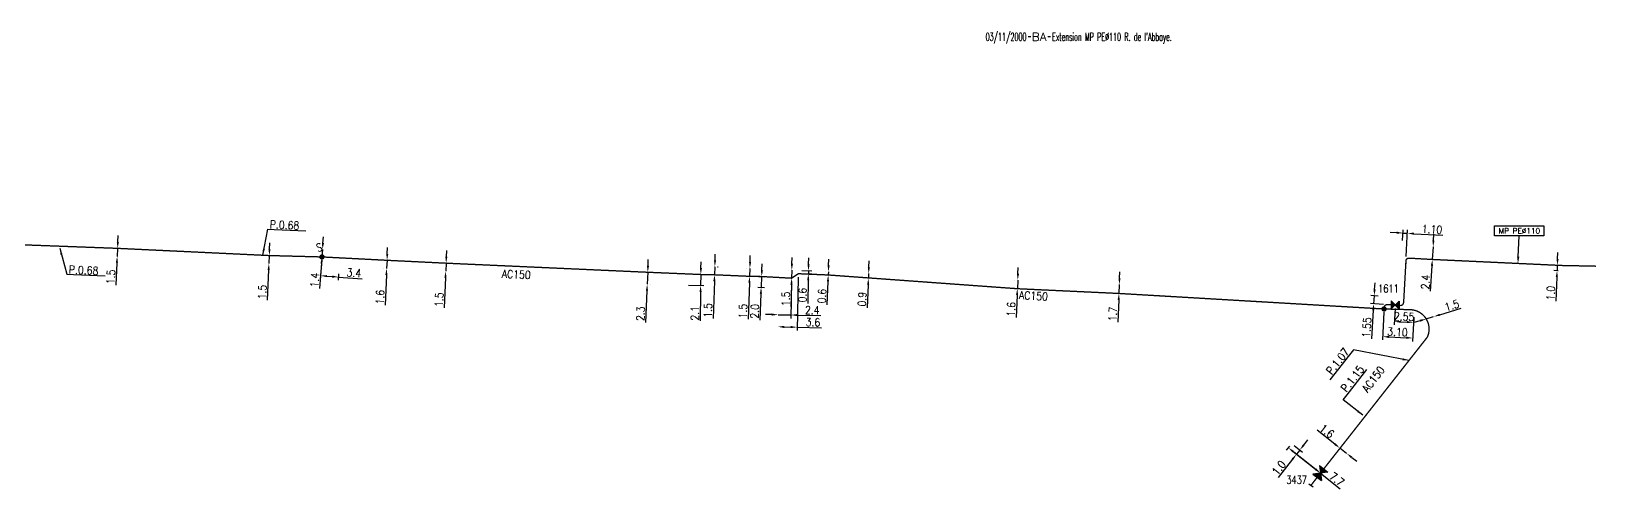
# Model space of a CAD drawing. Header units: millimetres. Extents: x 108000 to 109000, y 147000 to 148000.
# Drawn here: x 108706.8 to 109000.1, y 147309.3 to 147395 of the extents above; entities that cross this region are included whole.
import ezdxf
from ezdxf.enums import TextEntityAlignment as Align

# ---------------------------------------------------------------- set-up
doc = ezdxf.new("R2010")
doc.units = ezdxf.units.MM
doc.header["$PDMODE"] = 34
doc.layers.get('0').update_dxf_attribs({"linetype": 'CONTINUOUS'})
doc.layers.get('Defpoints').update_dxf_attribs({"linetype": 'CONTINUOUS'})
for name, color, linetype in [('G_120', 4, 'CONTINUOUS'), ('G_300', 7, 'CONTINUOUS'), ('G_330', 7, 'CONTINUOUS'), ('G_340', 7, 'CONTINUOUS')]:
    doc.layers.add(name, color=color, linetype=linetype)
doc.styles.add('G_ROMANS', font='ROMANS.SHX', dxfattribs={"width": 0.75})
doc.styles.get("Standard").update_dxf_attribs({"font": 'romans.shx', "width": 0.85})
doc.linetypes.add('G_TYPB_AP', pattern='A,5,-0.3,["o",Standard,S=1.5,R=0,X=0,Y=-0.5],-1.65', length=6.95)
doc.linetypes.add('G_TYPB_PE', pattern='A,5,-0.3,["o",Standard,S=1.5,R=0,X=0,Y=-0.5],-1.65', length=6.95)
doc.dimstyles.get("Standard").update_dxf_attribs({"dimtxt": 1.5, "dimasz": 1.2, "dimexe": 0.625, "dimexo": 0.625, "dimgap": 0.25, "dimtad": 1, "dimdec": 1, "dimzin": 0, "dimdsep": 46, "dimtxsty": 'Standard', "dimcen": -0.5, "dimadec": 0, "dimazin": 0, "dimtfac": 1, "dimtdec": 1, "dimtmove": 0, "dimatfit": 3, "dimfxl": 0, "dimtolj": 1, "dimtzin": 0, "dimarcsym": 0})

# ---------------------------------------------------------------- blocks, each defined once
blk = doc.blocks.new('*D66')
at = {"layer": 'Defpoints', "color": 0, "linetype": 'Continuous', "transparency": 16777216}
for p in [(108958.33, 147343.94), (108959.78, 147345.36), (108960.8, 147343.77)]:
    blk.add_point(p, dxfattribs=at)
at = {"layer": 'G_120', "color": 0, "linetype": 'Continuous', "lineweight": -2, "transparency": 16777216}
for p, q in [((108959.16, 147345.4), (108957.81, 147345.49)), ((108958.43, 147345.45), (108958.33, 147343.94)), ((108958.51, 147346.65), (108958.59, 147347.85)), ((108960.18, 147343.82), (108957.71, 147343.98)), ((108958.26, 147342.74), (108957.9, 147337.35))]:
    blk.add_line(p, q, dxfattribs=at)
at = {"layer": 'G_120', "color": 0, "linetype": 'Continuous', "transparency": 16777216}
for points in [[(108958.31, 147346.66), (108958.71, 147346.64), (108958.43, 147345.45)], [(108958.06, 147342.75), (108958.46, 147342.73), (108958.33, 147343.94)]]:
    blk.add_solid(points, dxfattribs=at)
at = {"layer": 'G_120', "color": 0, "linetype": 'Continuous', "transparency": 16777216, "insert": (108957.04, 147339.51), "char_height": 1.5, "attachment_point": 5, "rotation": 86.2455}
blk.add_mtext('\\A1;1.55', dxfattribs=at)
blk = doc.blocks.new('*D67')
at = {"layer": 'Defpoints', "color": 0, "linetype": 'Continuous', "transparency": 16777216}
for p in [(108960.27, 147342.97), (108965.86, 147342.07), (108965.65, 147337.53)]:
    blk.add_point(p, dxfattribs=at)
at = {"layer": 'G_120', "color": 0, "linetype": 'Continuous', "lineweight": -2, "transparency": 16777216}
for p, q in [((108960.24, 147342.35), (108960, 147337.17)), ((108965.83, 147341.45), (108965.62, 147336.91)), ((108961.23, 147337.74), (108964.45, 147337.59))]:
    blk.add_line(p, q, dxfattribs=at)
at = {"layer": 'G_120', "color": 0, "linetype": 'Continuous', "transparency": 16777216}
for points in [[(108961.24, 147337.94), (108961.22, 147337.54), (108960.03, 147337.79)], [(108964.46, 147337.79), (108964.44, 147337.39), (108965.65, 147337.53)]]:
    blk.add_solid(points, dxfattribs=at)
at = {"layer": 'G_120', "color": 0, "linetype": 'Continuous', "transparency": 16777216, "insert": (108962.79, 147338.67), "char_height": 1.5, "attachment_point": 5, "rotation": 357.3538}
blk.add_mtext('\\A1;3.10', dxfattribs=at)
blk = doc.blocks.new('*D68')
at = {"layer": 'Defpoints', "color": 0, "linetype": 'Continuous', "transparency": 16777216}
for p in [(108962.36, 147343.71), (108965.79, 147340.47), (108965.86, 147342.07)]:
    blk.add_point(p, dxfattribs=at)
at = {"layer": 'G_120', "color": 0, "linetype": 'Continuous', "lineweight": -2, "transparency": 16777216}
for p, q in [((108962.33, 147343.08), (108962.2, 147340)), ((108963.42, 147340.57), (108964.59, 147340.52)), ((108965.84, 147341.45), (108965.77, 147339.84))]:
    blk.add_line(p, q, dxfattribs=at)
at = {"layer": 'G_120', "color": 0, "linetype": 'Continuous', "transparency": 16777216}
for points in [[(108963.43, 147340.77), (108963.41, 147340.37), (108962.22, 147340.62)], [(108964.6, 147340.72), (108964.59, 147340.32), (108965.79, 147340.47)]]:
    blk.add_solid(points, dxfattribs=at)
at = {"layer": 'G_120', "color": 0, "linetype": 'Continuous', "transparency": 16777216, "insert": (108964.05, 147341.54), "char_height": 1.5, "attachment_point": 5, "rotation": 357.5478}
blk.add_mtext('\\A1;2.55', dxfattribs=at)
blk = doc.blocks.new('*D69')
at = {"layer": 'Defpoints', "color": 0, "linetype": 'Continuous', "transparency": 16777216}
for p in [(108964.67, 147357.15), (108963.73, 147355.16), (108964.39, 147352.2)]:
    blk.add_point(p, dxfattribs=at)
at = {"layer": 'G_120', "color": 0, "linetype": 'Continuous', "lineweight": -2, "transparency": 16777216}
for p, q in [((108962.64, 147357.26), (108961.44, 147357.33)), ((108963.76, 147355.78), (108963.87, 147357.82)), ((108963.84, 147357.2), (108964.67, 147357.15)), ((108964.43, 147352.82), (108964.7, 147357.77)), ((108965.87, 147357.08), (108971.32, 147356.78))]:
    blk.add_line(p, q, dxfattribs=at)
at = {"layer": 'G_120', "color": 0, "linetype": 'Continuous', "transparency": 16777216}
for points in [[(108962.65, 147357.46), (108962.63, 147357.06), (108963.84, 147357.2)], [(108965.88, 147357.28), (108965.85, 147356.88), (108964.67, 147357.15)]]:
    blk.add_solid(points, dxfattribs=at)
at = {"layer": 'G_120', "color": 0, "linetype": 'Continuous', "transparency": 16777216, "insert": (108969.27, 147357.9), "char_height": 1.5, "attachment_point": 5, "rotation": 356.8427}
blk.add_mtext('\\A1;1.10', dxfattribs=at)
blk = doc.blocks.new('*D70')
at = {"layer": 'Defpoints', "color": 0, "linetype": 'Continuous', "transparency": 16777216}
for p in [(108992.7, 147350.15), (108993.54, 147350.12), (108993.58, 147351.12)]:
    blk.add_point(p, dxfattribs=at)
at = {"layer": 'G_120', "color": 0, "linetype": 'Continuous', "lineweight": -2, "transparency": 16777216}
for p, q in [((108992.8, 147352.35), (108992.85, 147353.55)), ((108992.91, 147350.14), (108992.08, 147350.18)), ((108992.95, 147351.14), (108992.12, 147351.18)), ((108992.65, 147348.95), (108992.45, 147344.41)), ((108992.74, 147351.15), (108992.7, 147350.15))]:
    blk.add_line(p, q, dxfattribs=at)
at = {"layer": 'G_120', "color": 0, "linetype": 'Continuous', "transparency": 16777216}
for points in [[(108992.6, 147352.36), (108993, 147352.34), (108992.74, 147351.15)], [(108992.45, 147348.96), (108992.85, 147348.94), (108992.7, 147350.15)]]:
    blk.add_solid(points, dxfattribs=at)
at = {"layer": 'G_120', "color": 0, "linetype": 'Continuous', "transparency": 16777216, "insert": (108991.52, 147345.95), "char_height": 1.5, "attachment_point": 5, "rotation": 87.5083}
blk.add_mtext('\\A1;1.0', dxfattribs=at)
blk = doc.blocks.new('*D71')
at = {"layer": 'Defpoints', "color": 0, "linetype": 'Continuous', "transparency": 16777216}
for p in [(108969.47, 147354.6), (108969.47, 147354.6), (108969.32, 147352.25)]:
    blk.add_point(p, dxfattribs=at)
at = {"layer": 'G_120', "color": 0, "linetype": 'Continuous', "lineweight": -2, "transparency": 16777216}
for p, q in [((108969.47, 147354.6), (108969.32, 147352.25)), ((108969.54, 147355.79), (108969.62, 147356.99)), ((108969.25, 147351.05), (108968.95, 147346.32))]:
    blk.add_line(p, q, dxfattribs=at)
at = {"layer": 'G_120', "color": 0, "linetype": 'Continuous', "transparency": 16777216}
for points in [[(108969.34, 147355.81), (108969.74, 147355.78), (108969.47, 147354.6)], [(108969.05, 147351.07), (108969.45, 147351.04), (108969.32, 147352.25)]]:
    blk.add_solid(points, dxfattribs=at)
at = {"layer": 'G_120', "color": 0, "linetype": 'Continuous', "transparency": 16777216, "insert": (108968.05, 147348), "char_height": 1.5, "attachment_point": 5, "rotation": 86.4344}
blk.add_mtext('\\A1;2.4', dxfattribs=at)
blk = doc.blocks.new('GIS_MODF')
at = {"color": 0, "linetype": 'Continuous', "flags": 128}
for points in [[(-2.18, -0.01), (-1.68, -0.01)], [(1.52, -0.01), (2.02, -0.01)]]:
    blk.add_lwpolyline(points, dxfattribs=at)
at = {"color": 0, "linetype": 'Continuous', "width": 0.5}
blk.add_attdef('DATE', text='', height=1.5, dxfattribs=at).set_placement((-2.5, -0.8), align=Align.RIGHT)
at = {"color": 0, "linetype": 'Continuous', "width": 1.771291}
blk.add_attdef('USER', text='', height=1.5, dxfattribs=at).set_placement((-1.51, -0.8), (1.28, -0.8), align=Align.FIT)
at = {"color": 0, "linetype": 'Continuous', "width": 0.5}
blk.add_attdef('DESC', (2.29, -0.8), '', height=1.5, dxfattribs=at)
blk = doc.blocks.new('G_300_11')
at = {"color": 0, "linetype": 'Continuous', "const_width": 0.497, "flags": 128}
blk.add_lwpolyline([(-0.25, 0, 1), (0.25, 0, 1)], format="xyb", close=True, dxfattribs=at)
at = {"color": 0, "linetype": 'Continuous', "style": 'G_ROMANS', "width": 0.75}
blk.add_text('S', height=1.5, dxfattribs=at).set_placement((0, 1.85), align=Align.MIDDLE)
at = {"color": 0, "linetype": 'Continuous', "width": 0.75, "flags": 3}
for tag, p in [('DEF_LEG', (0, -5)), ('DEF_COUP', (0, -7.5)), ('DEF_TYPE', (0, -10))]:
    blk.add_attdef(tag, text='', height=1.2, dxfattribs=at).set_placement(p, align=Align.MIDDLE)
blk = doc.blocks.new('*D218')
at = {"layer": 'Defpoints', "color": 0, "linetype": 'Continuous', "transparency": 16777216}
for p in [(108910.6, 147345.88), (108910.66, 147347.53), (108910.66, 147347.53)]:
    blk.add_point(p, dxfattribs=at)
at = {"layer": 'G_120', "color": 0, "linetype": 'Continuous', "lineweight": -2, "transparency": 16777216}
for p, q in [((108910.71, 147348.73), (108910.76, 147349.93)), ((108910.66, 147347.53), (108910.6, 147345.88)), ((108910.55, 147344.68), (108910.38, 147340.5))]:
    blk.add_line(p, q, dxfattribs=at)
at = {"layer": 'G_120', "color": 0, "linetype": 'Continuous', "transparency": 16777216}
for points in [[(108910.51, 147348.74), (108910.91, 147348.72), (108910.66, 147347.53)], [(108910.35, 147344.69), (108910.75, 147344.67), (108910.6, 147345.88)]]:
    blk.add_solid(points, dxfattribs=at)
at = {"layer": 'G_120', "color": 0, "linetype": 'Continuous', "transparency": 16777216, "insert": (108909.44, 147342.03), "char_height": 1.5, "attachment_point": 5, "rotation": 87.6789}
blk.add_mtext('\\A1;1.7', dxfattribs=at)
blk = doc.blocks.new('*D219')
at = {"layer": 'Defpoints', "color": 0, "linetype": 'Continuous', "transparency": 16777216}
for p in [(108968.17, 147341.12), (108969.56, 147341.54), (108969.56, 147341.54)]:
    blk.add_point(p, dxfattribs=at)
at = {"layer": 'G_120', "color": 0, "linetype": 'Continuous', "lineweight": -2, "transparency": 16777216}
for p, q in [((108970.71, 147341.89), (108974.71, 147343.11)), ((108967.03, 147340.77), (108965.88, 147340.41)), ((108968.17, 147341.12), (108969.56, 147341.54))]:
    blk.add_line(p, q, dxfattribs=at)
at = {"layer": 'G_120', "color": 0, "linetype": 'Continuous', "transparency": 16777216}
for points in [[(108966.97, 147340.96), (108967.08, 147340.57), (108968.17, 147341.12)], [(108970.65, 147342.08), (108970.77, 147341.7), (108969.56, 147341.54)]]:
    blk.add_solid(points, dxfattribs=at)
at = {"layer": 'G_120', "color": 0, "linetype": 'Continuous', "transparency": 16777216, "insert": (108972.99, 147343.63), "char_height": 1.5, "attachment_point": 5, "rotation": 16.9792}
blk.add_mtext('\\A1;1.5', dxfattribs=at)
blk = doc.blocks.new('*D220')
at = {"layer": 'Defpoints', "color": 0, "linetype": 'Continuous', "transparency": 16777216}
for p in [(108842.42, 147349.1), (108842.33, 147347.1), (108843.55, 147347.05)]:
    blk.add_point(p, dxfattribs=at)
at = {"layer": 'G_120', "color": 0, "linetype": 'Continuous', "lineweight": -2, "transparency": 16777216}
for p, q in [((108843.7, 147350.24), (108843.75, 147351.44)), ((108843.04, 147349.07), (108844.27, 147349.02)), ((108843.64, 147349.05), (108843.55, 147347.05)), ((108842.95, 147347.07), (108844.18, 147347.02)), ((108843.5, 147345.85), (108843.28, 147340.9))]:
    blk.add_line(p, q, dxfattribs=at)
at = {"layer": 'G_120', "color": 0, "linetype": 'Continuous', "transparency": 16777216}
for points in [[(108843.5, 147350.25), (108843.9, 147350.24), (108843.64, 147349.05)], [(108843.3, 147345.86), (108843.7, 147345.84), (108843.55, 147347.05)]]:
    blk.add_solid(points, dxfattribs=at)
at = {"layer": 'G_120', "color": 0, "linetype": 'Continuous', "transparency": 16777216, "insert": (108842.35, 147342.53), "char_height": 1.5, "attachment_point": 5, "rotation": 87.4735}
blk.add_mtext('\\A1;2.0', dxfattribs=at)
blk = doc.blocks.new('*D221')
at = {"layer": 'Defpoints', "color": 0, "linetype": 'Continuous', "transparency": 16777216}
for p in [(108722.95, 147354.33), (108722.87, 147352.83), (108722.87, 147352.83)]:
    blk.add_point(p, dxfattribs=at)
at = {"layer": 'G_120', "color": 0, "linetype": 'Continuous', "lineweight": -2, "transparency": 16777216}
for p, q in [((108722.95, 147354.33), (108722.87, 147352.83)), ((108723, 147355.53), (108723.06, 147356.73)), ((108722.82, 147351.64), (108722.62, 147347.45))]:
    blk.add_line(p, q, dxfattribs=at)
at = {"layer": 'G_120', "color": 0, "linetype": 'Continuous', "transparency": 16777216}
for points in [[(108722.8, 147355.54), (108723.2, 147355.52), (108722.95, 147354.33)], [(108722.62, 147351.64), (108723.02, 147351.63), (108722.87, 147352.83)]]:
    blk.add_solid(points, dxfattribs=at)
at = {"layer": 'G_120', "color": 0, "linetype": 'Continuous', "transparency": 16777216, "insert": (108721.69, 147348.99), "char_height": 1.5, "attachment_point": 5, "rotation": 87.2466}
blk.add_mtext('\\A1;1.5', dxfattribs=at)
blk = doc.blocks.new('*D226')
at = {"layer": 'Defpoints', "color": 0, "linetype": 'Continuous', "transparency": 16777216}
for p in [(108822.3, 147349.85), (108822.2, 147347.6), (108822.2, 147347.6)]:
    blk.add_point(p, dxfattribs=at)
at = {"layer": 'G_120', "color": 0, "linetype": 'Continuous', "lineweight": -2, "transparency": 16777216}
for p, q in [((108822.35, 147351.05), (108822.4, 147352.25)), ((108822.3, 147349.85), (108822.2, 147347.6)), ((108822.92, 147349.82), (108822.92, 147349.82)), ((108822.15, 147346.4), (108821.88, 147340.45)), ((108822.82, 147347.57), (108822.82, 147347.57))]:
    blk.add_line(p, q, dxfattribs=at)
at = {"layer": 'G_120', "color": 0, "linetype": 'Continuous', "transparency": 16777216}
for points in [[(108822.15, 147351.06), (108822.55, 147351.04), (108822.3, 147349.85)], [(108821.95, 147346.41), (108822.35, 147346.39), (108822.2, 147347.6)]]:
    blk.add_solid(points, dxfattribs=at)
at = {"layer": 'G_120', "color": 0, "linetype": 'Continuous', "transparency": 16777216, "insert": (108820.96, 147342.08), "char_height": 1.5, "attachment_point": 5, "rotation": 87.4735}
blk.add_mtext('\\A1;2.3', dxfattribs=at)
blk = doc.blocks.new('*D227')
at = {"layer": 'Defpoints', "color": 0, "linetype": 'Continuous', "transparency": 16777216}
for p in [(108832.25, 147349.43), (108829.31, 147347.42), (108832.21, 147347.38)]:
    blk.add_point(p, dxfattribs=at)
at = {"layer": 'G_120', "color": 0, "linetype": 'Continuous', "lineweight": -2, "transparency": 16777216}
for p, q in [((108832.26, 147350.63), (108832.28, 147351.83)), ((108832.25, 147349.43), (108832.21, 147347.38)), ((108829.94, 147347.41), (108832.84, 147347.37)), ((108832.2, 147346.18), (108832.11, 147340.74))]:
    blk.add_line(p, q, dxfattribs=at)
at = {"layer": 'G_120', "color": 0, "linetype": 'Continuous', "transparency": 16777216}
for points in [[(108832.06, 147350.63), (108832.46, 147350.62), (108832.25, 147349.43)], [(108832, 147346.18), (108832.4, 147346.17), (108832.21, 147347.38)]]:
    blk.add_solid(points, dxfattribs=at)
at = {"layer": 'G_120', "color": 0, "linetype": 'Continuous', "transparency": 16777216, "insert": (108831.13, 147342.16), "char_height": 1.5, "attachment_point": 5, "rotation": 89.1136}
blk.add_mtext('\\A1;2.1', dxfattribs=at)
blk = doc.blocks.new('*D228')
at = {"layer": 'Defpoints', "color": 0, "linetype": 'Continuous', "transparency": 16777216}
for p in [(108849.26, 147348.74), (108846.74, 147341.9), (108846.74, 147341.9)]:
    blk.add_point(p, dxfattribs=at)
at = {"layer": 'G_120', "color": 0, "linetype": 'Continuous', "lineweight": -2, "transparency": 16777216}
for p, q in [((108849.25, 147348.11), (108849.09, 147341.22)), ((108845.54, 147341.93), (108844.34, 147341.96)), ((108846.74, 147341.9), (108849.1, 147341.85)), ((108850.3, 147341.82), (108854.73, 147341.72))]:
    blk.add_line(p, q, dxfattribs=at)
at = {"layer": 'G_120', "color": 0, "linetype": 'Continuous', "transparency": 16777216}
for points in [[(108845.54, 147342.13), (108845.53, 147341.73), (108846.74, 147341.9)], [(108850.31, 147342.02), (108850.3, 147341.62), (108849.1, 147341.85)]]:
    blk.add_solid(points, dxfattribs=at)
at = {"layer": 'G_120', "color": 0, "linetype": 'Continuous', "transparency": 16777216, "insert": (108853.14, 147342.75), "char_height": 1.5, "attachment_point": 5, "rotation": 358.6755}
blk.add_mtext('\\A1;2.4', dxfattribs=at)
blk = doc.blocks.new('*D229')
at = {"layer": 'Defpoints', "color": 0, "linetype": 'Continuous', "transparency": 16777216}
for p in [(108841.38, 147349.09), (108841.43, 147350.58), (108841.43, 147350.58)]:
    blk.add_point(p, dxfattribs=at)
at = {"layer": 'G_120', "color": 0, "linetype": 'Continuous', "lineweight": -2, "transparency": 16777216}
for p, q in [((108841.48, 147351.78), (108841.52, 147352.98)), ((108840.75, 147349.11), (108840.75, 147349.11)), ((108840.81, 147350.61), (108840.81, 147350.61)), ((108841.43, 147350.58), (108841.38, 147349.09)), ((108841.34, 147347.89), (108841.09, 147341.04))]:
    blk.add_line(p, q, dxfattribs=at)
at = {"layer": 'G_120', "color": 0, "linetype": 'Continuous', "transparency": 16777216}
for points in [[(108841.28, 147351.79), (108841.68, 147351.78), (108841.43, 147350.58)], [(108841.14, 147347.89), (108841.54, 147347.88), (108841.38, 147349.09)]]:
    blk.add_solid(points, dxfattribs=at)
at = {"layer": 'G_120', "color": 0, "linetype": 'Continuous', "transparency": 16777216, "insert": (108840.14, 147342.57), "char_height": 1.5, "attachment_point": 5, "rotation": 87.9177}
blk.add_mtext('\\A1;1.5', dxfattribs=at)
blk = doc.blocks.new('*D230')
at = {"layer": 'Defpoints', "color": 0, "linetype": 'Continuous', "transparency": 16777216}
for p in [(108834.7, 147349.38), (108834.75, 147350.88), (108834.87, 147350.88)]:
    blk.add_point(p, dxfattribs=at)
at = {"layer": 'G_120', "color": 0, "linetype": 'Continuous', "lineweight": -2, "transparency": 16777216}
for p, q in [((108834.91, 147352.07), (108834.96, 147353.27)), ((108834.87, 147350.88), (108834.82, 147349.38)), ((108835.32, 147349.36), (108835.44, 147349.35)), ((108835.37, 147350.86), (108835.5, 147350.85)), ((108834.78, 147348.18), (108834.53, 147341.17))]:
    blk.add_line(p, q, dxfattribs=at)
at = {"layer": 'G_120', "color": 0, "linetype": 'Continuous', "transparency": 16777216}
for points in [[(108834.71, 147352.08), (108835.11, 147352.07), (108834.87, 147350.88)], [(108834.58, 147348.18), (108834.98, 147348.17), (108834.82, 147349.38)]]:
    blk.add_solid(points, dxfattribs=at)
at = {"layer": 'G_120', "color": 0, "linetype": 'Continuous', "transparency": 16777216, "insert": (108833.58, 147342.7), "char_height": 1.5, "attachment_point": 5, "rotation": 87.9816}
blk.add_mtext('\\A1;1.5', dxfattribs=at)
blk = doc.blocks.new('*D231')
at = {"layer": 'Defpoints', "color": 0, "linetype": 'Continuous', "transparency": 16777216}
for p in [(108850.52, 147349.58), (108850.53, 147350.18), (108852.41, 147350.14)]:
    blk.add_point(p, dxfattribs=at)
at = {"layer": 'G_120', "color": 0, "linetype": 'Continuous', "lineweight": -2, "transparency": 16777216}
for p, q in [((108852.44, 147351.34), (108852.47, 147352.54)), ((108851.14, 147349.57), (108853.02, 147349.53)), ((108851.16, 147350.17), (108853.04, 147350.13)), ((108852.37, 147348.34), (108852.27, 147343.97)), ((108852.41, 147350.14), (108852.4, 147349.54))]:
    blk.add_line(p, q, dxfattribs=at)
at = {"layer": 'G_120', "color": 0, "linetype": 'Continuous', "transparency": 16777216}
for points in [[(108852.24, 147351.34), (108852.64, 147351.33), (108852.41, 147350.14)], [(108852.17, 147348.34), (108852.57, 147348.34), (108852.4, 147349.54)]]:
    blk.add_solid(points, dxfattribs=at)
at = {"layer": 'G_120', "color": 0, "linetype": 'Continuous', "transparency": 16777216, "insert": (108851.31, 147345.58), "char_height": 1.5, "attachment_point": 5, "rotation": 88.6755}
blk.add_mtext('\\A1;0.6', dxfattribs=at)
blk = doc.blocks.new('*D232')
at = {"layer": 'Defpoints', "color": 0, "linetype": 'Continuous', "transparency": 16777216}
for p in [(108850.52, 147349.58), (108846.69, 147339.64), (108846.69, 147339.64)]:
    blk.add_point(p, dxfattribs=at)
at = {"layer": 'G_120', "color": 0, "linetype": 'Continuous', "lineweight": -2, "transparency": 16777216}
for p, q in [((108850.5, 147348.96), (108850.27, 147338.93)), ((108847.89, 147339.61), (108849.09, 147339.59)), ((108850.29, 147339.56), (108854.84, 147339.45))]:
    blk.add_line(p, q, dxfattribs=at)
at = {"layer": 'G_120', "color": 0, "linetype": 'Continuous', "transparency": 16777216}
for points in [[(108847.89, 147339.81), (108847.88, 147339.41), (108846.69, 147339.64)], [(108849.09, 147339.79), (108849.08, 147339.39), (108850.29, 147339.56)]]:
    blk.add_solid(points, dxfattribs=at)
at = {"layer": 'G_120', "color": 0, "linetype": 'Continuous', "transparency": 16777216, "insert": (108853.27, 147340.49), "char_height": 1.5, "attachment_point": 5, "rotation": 358.6755}
blk.add_mtext('\\A1;3.6', dxfattribs=at)
blk = doc.blocks.new('*D233')
at = {"layer": 'Defpoints', "color": 0, "linetype": 'Continuous', "transparency": 16777216}
for p in [(108891.63, 147348.37), (108891.63, 147348.37), (108891.56, 147346.77)]:
    blk.add_point(p, dxfattribs=at)
at = {"layer": 'G_120', "color": 0, "linetype": 'Continuous', "lineweight": -2, "transparency": 16777216}
for p, q in [((108891, 147348.4), (108891, 147348.4)), ((108891.63, 147348.37), (108891.56, 147346.77)), ((108891.68, 147349.57), (108891.73, 147350.77)), ((108890.94, 147346.8), (108890.94, 147346.8)), ((108891.51, 147345.57), (108891.32, 147341.39))]:
    blk.add_line(p, q, dxfattribs=at)
at = {"layer": 'G_120', "color": 0, "linetype": 'Continuous', "transparency": 16777216}
for points in [[(108891.48, 147349.58), (108891.88, 147349.56), (108891.63, 147348.37)], [(108891.31, 147345.58), (108891.71, 147345.56), (108891.56, 147346.77)]]:
    blk.add_solid(points, dxfattribs=at)
at = {"layer": 'G_120', "color": 0, "linetype": 'Continuous', "transparency": 16777216, "insert": (108890.39, 147342.92), "char_height": 1.5, "attachment_point": 5, "rotation": 87.4969}
blk.add_mtext('\\A1;1.6', dxfattribs=at)
blk = doc.blocks.new('*D234')
at = {"layer": 'Defpoints', "color": 0, "linetype": 'Continuous', "transparency": 16777216}
for p in [(108856.12, 147349.34), (108856.15, 147349.94), (108856.15, 147349.94)]:
    blk.add_point(p, dxfattribs=at)
at = {"layer": 'G_120', "color": 0, "linetype": 'Continuous', "lineweight": -2, "transparency": 16777216}
for p, q in [((108856.2, 147351.13), (108856.26, 147352.33)), ((108855.5, 147349.36), (108855.5, 147349.36)), ((108855.53, 147349.96), (108855.53, 147349.96)), ((108856.15, 147349.94), (108856.12, 147349.34)), ((108856.07, 147348.14), (108855.88, 147343.77))]:
    blk.add_line(p, q, dxfattribs=at)
at = {"layer": 'G_120', "color": 0, "linetype": 'Continuous', "transparency": 16777216}
for points in [[(108855.87, 147348.15), (108856.27, 147348.13), (108856.12, 147349.34)], [(108856, 147351.14), (108856.4, 147351.13), (108856.15, 147349.94)]]:
    blk.add_solid(points, dxfattribs=at)
at = {"layer": 'G_120', "color": 0, "linetype": 'Continuous', "transparency": 16777216, "insert": (108854.95, 147345.4), "char_height": 1.5, "attachment_point": 5, "rotation": 87.4969}
blk.add_mtext('\\A1;0.6', dxfattribs=at)
blk = doc.blocks.new('*D235')
at = {"layer": 'Defpoints', "color": 0, "linetype": 'Continuous', "transparency": 16777216}
for p in [(108863.65, 147348.7), (108863.69, 147349.6), (108863.69, 147349.6)]:
    blk.add_point(p, dxfattribs=at)
at = {"layer": 'G_120', "color": 0, "linetype": 'Continuous', "lineweight": -2, "transparency": 16777216}
for p, q in [((108863.74, 147350.8), (108863.79, 147352)), ((108863.69, 147349.6), (108863.65, 147348.7)), ((108863.6, 147347.5), (108863.41, 147343.2))]:
    blk.add_line(p, q, dxfattribs=at)
at = {"layer": 'G_120', "color": 0, "linetype": 'Continuous', "transparency": 16777216}
for points in [[(108863.4, 147347.51), (108863.8, 147347.5), (108863.65, 147348.7)], [(108863.54, 147350.81), (108863.94, 147350.79), (108863.69, 147349.6)]]:
    blk.add_solid(points, dxfattribs=at)
at = {"layer": 'G_120', "color": 0, "linetype": 'Continuous', "transparency": 16777216, "insert": (108862.48, 147344.8), "char_height": 1.5, "attachment_point": 5, "rotation": 87.4969}
blk.add_mtext('\\A1;0.9', dxfattribs=at)
blk = doc.blocks.new('*D236')
at = {"layer": 'Defpoints', "color": 0, "linetype": 'Continuous', "transparency": 16777216}
for p in [(108784.51, 147351.55), (108784.44, 147350.05), (108784.44, 147350.05)]:
    blk.add_point(p, dxfattribs=at)
at = {"layer": 'G_120', "color": 0, "linetype": 'Continuous', "lineweight": -2, "transparency": 16777216}
for p, q in [((108784.51, 147351.55), (108784.44, 147350.05)), ((108784.56, 147352.75), (108784.62, 147353.95)), ((108784.39, 147348.85), (108784.14, 147343.17))]:
    blk.add_line(p, q, dxfattribs=at)
at = {"layer": 'G_120', "color": 0, "linetype": 'Continuous', "transparency": 16777216}
for points in [[(108784.36, 147352.76), (108784.76, 147352.74), (108784.51, 147351.55)], [(108784.19, 147348.86), (108784.59, 147348.84), (108784.44, 147350.05)]]:
    blk.add_solid(points, dxfattribs=at)
at = {"layer": 'G_120', "color": 0, "linetype": 'Continuous', "transparency": 16777216, "insert": (108783.21, 147344.71), "char_height": 1.5, "attachment_point": 5, "rotation": 87.4735}
blk.add_mtext('\\A1;1.5', dxfattribs=at)
blk = doc.blocks.new('*D237')
at = {"layer": 'Defpoints', "color": 0, "linetype": 'Continuous', "transparency": 16777216}
for p in [(108773.44, 147352.09), (108773.37, 147350.54), (108773.37, 147350.54)]:
    blk.add_point(p, dxfattribs=at)
at = {"layer": 'G_120', "color": 0, "linetype": 'Continuous', "lineweight": -2, "transparency": 16777216}
for p, q in [((108773.5, 147353.29), (108773.55, 147354.48)), ((108772.82, 147352.11), (108772.82, 147352.11)), ((108773.44, 147352.09), (108773.37, 147350.54)), ((108772.75, 147350.57), (108772.75, 147350.57)), ((108773.32, 147349.34), (108773.07, 147343.66))]:
    blk.add_line(p, q, dxfattribs=at)
at = {"layer": 'G_120', "color": 0, "linetype": 'Continuous', "transparency": 16777216}
for points in [[(108773.3, 147353.29), (108773.69, 147353.28), (108773.44, 147352.09)], [(108773.12, 147349.35), (108773.52, 147349.33), (108773.37, 147350.54)]]:
    blk.add_solid(points, dxfattribs=at)
at = {"layer": 'G_120', "color": 0, "linetype": 'Continuous', "transparency": 16777216, "insert": (108772.14, 147345.2), "char_height": 1.5, "attachment_point": 5, "rotation": 87.4735}
blk.add_mtext('\\A1;1.6', dxfattribs=at)
blk = doc.blocks.new('*D238')
at = {"layer": 'Defpoints', "color": 0, "linetype": 'Continuous', "transparency": 16777216}
for p in [(108751.31, 147351.48), (108751.31, 147351.48), (108751.38, 147352.98)]:
    blk.add_point(p, dxfattribs=at)
at = {"layer": 'G_120', "color": 0, "linetype": 'Continuous', "lineweight": -2, "transparency": 16777216}
for p, q in [((108751.43, 147354.18), (108751.48, 147355.38)), ((108751.38, 147352.98), (108751.31, 147351.48)), ((108751.26, 147350.29), (108751.01, 147344.61))]:
    blk.add_line(p, q, dxfattribs=at)
at = {"layer": 'G_120', "color": 0, "linetype": 'Continuous', "transparency": 16777216}
for points in [[(108751.23, 147354.19), (108751.63, 147354.17), (108751.38, 147352.98)], [(108751.06, 147350.29), (108751.46, 147350.28), (108751.31, 147351.48)]]:
    blk.add_solid(points, dxfattribs=at)
at = {"layer": 'G_120', "color": 0, "linetype": 'Continuous', "transparency": 16777216, "insert": (108750.07, 147346.14), "char_height": 1.5, "attachment_point": 5, "rotation": 87.4735}
blk.add_mtext('\\A1;1.5', dxfattribs=at)
blk = doc.blocks.new('*D239')
at = {"layer": 'Defpoints', "color": 0, "linetype": 'Continuous', "transparency": 16777216}
for p in [(108761.25, 147352.72), (108764.37, 147348.95), (108764.28, 147347.75)]:
    blk.add_point(p, dxfattribs=at)
at = {"layer": 'G_300', "color": 0, "linetype": 'Continuous', "lineweight": -2, "transparency": 16777216}
for p, q in [((108761.2, 147352.1), (108760.93, 147348.58)), ((108762.18, 147349.12), (108763.17, 147349.04)), ((108764.33, 147348.37), (108764.42, 147349.57)), ((108764.37, 147348.95), (108768.79, 147348.62))]:
    blk.add_line(p, q, dxfattribs=at)
at = {"layer": 'G_300', "color": 0, "linetype": 'Continuous', "transparency": 16777216}
for points in [[(108762.19, 147349.32), (108762.16, 147348.92), (108760.98, 147349.21)], [(108763.19, 147349.24), (108763.16, 147348.84), (108764.37, 147348.95)]]:
    blk.add_solid(points, dxfattribs=at)
at = {"layer": 'G_300', "color": 0, "linetype": 'Continuous', "transparency": 16777216, "insert": (108767.25, 147349.74), "char_height": 1.5, "attachment_point": 5, "rotation": 355.6747}
blk.add_mtext('\\A1;3.4', dxfattribs=at)
blk = doc.blocks.new('*D240')
at = {"layer": 'Defpoints', "color": 0, "linetype": 'Continuous', "transparency": 16777216}
for p in [(108761.25, 147352.72), (108761.35, 147354.12), (108761.35, 147354.12)]:
    blk.add_point(p, dxfattribs=at)
at = {"layer": 'G_300', "color": 0, "linetype": 'Continuous', "lineweight": -2, "transparency": 16777216}
for p, q in [((108761.44, 147355.31), (108761.53, 147356.51)), ((108761.15, 147351.53), (108760.8, 147346.79)), ((108761.35, 147354.12), (108761.25, 147352.72))]:
    blk.add_line(p, q, dxfattribs=at)
at = {"layer": 'G_300', "color": 0, "linetype": 'Continuous', "transparency": 16777216}
for points in [[(108761.24, 147355.33), (108761.64, 147355.3), (108761.35, 147354.12)], [(108760.96, 147351.54), (108761.35, 147351.51), (108761.25, 147352.72)]]:
    blk.add_solid(points, dxfattribs=at)
at = {"layer": 'G_300', "color": 0, "linetype": 'Continuous', "transparency": 16777216, "insert": (108759.91, 147348.39), "char_height": 1.5, "attachment_point": 5, "rotation": 85.6747}
blk.add_mtext('\\A1;1.4', dxfattribs=at)
blk = doc.blocks.new('*D309')
at = {"layer": 'Defpoints', "color": 0, "linetype": 'Continuous', "transparency": 16777216}
for p in [(108849.26, 147348.74), (108849.29, 147350.24), (108849.29, 147350.24)]:
    blk.add_point(p, dxfattribs=at)
at = {"layer": 'G_120', "color": 0, "linetype": 'Continuous', "lineweight": -2, "transparency": 16777216}
for p, q in [((108849.32, 147351.44), (108849.35, 147352.64)), ((108848.64, 147348.75), (108848.64, 147348.75)), ((108848.67, 147350.25), (108848.67, 147350.25)), ((108849.29, 147350.24), (108849.26, 147348.74)), ((108849.23, 147347.54), (108849.14, 147343.35))]:
    blk.add_line(p, q, dxfattribs=at)
at = {"layer": 'G_120', "color": 0, "linetype": 'Continuous', "transparency": 16777216}
for points in [[(108849.12, 147351.44), (108849.52, 147351.43), (108849.29, 147350.24)], [(108849.03, 147347.54), (108849.43, 147347.53), (108849.26, 147348.74)]]:
    blk.add_solid(points, dxfattribs=at)
at = {"layer": 'G_120', "color": 0, "linetype": 'Continuous', "transparency": 16777216, "insert": (108848.17, 147344.87), "char_height": 1.5, "attachment_point": 5, "rotation": 88.6755}
blk.add_mtext('\\A1;1.5', dxfattribs=at)
blk = doc.blocks.new('G_300_04')
h = blk.add_hatch(color=256)
h.paths.add_polyline_path([(-1, 1), (-1, -1), (0, 0)])
h.paths.add_polyline_path([(1, 1), (0, 0), (1, -1)])
at = {"flags": 128}
for points in [[(1, 1), (-1, -1)], [(1, -1), (-1, 1)], [(-1, 1), (-1, -1)], [(1, 1), (1, -1)]]:
    blk.add_lwpolyline(points, dxfattribs=at)
at = {"color": 0, "linetype": 'Continuous', "style": 'G_ROMANS', "width": 0.75}
blk.add_attdef('NUM', text='', height=1.5, dxfattribs=at).set_placement((0, 2.07), align=Align.MIDDLE)
at = {"color": 0, "linetype": 'Continuous', "style": 'G_ROMANS', "width": 0.75, "flags": 3}
for tag, p in [('DEF_LEG', (0, -2.5)), ('DEF_COUP', (0, -5)), ('DEF_TYPE', (0, -7.5))]:
    blk.add_attdef(tag, text='', height=1.2, dxfattribs=at).set_placement(p, align=Align.MIDDLE)
blk = doc.blocks.new('*D382')
at = {"layer": 'Defpoints', "color": 0, "linetype": 'Continuous', "transparency": 16777216}
for p in [(108942.94, 147317.78), (108944.49, 147316.55), (108948.36, 147312.23)]:
    blk.add_point(p, dxfattribs=at)
at = {"layer": 'G_300', "color": 0, "linetype": 'Continuous', "lineweight": -2, "transparency": 16777216}
for p, q in [((108947.87, 147312.61), (108943.38, 147316.15)), ((108943.43, 147317.39), (108944.98, 147316.16)), ((108944.49, 147316.55), (108943.87, 147315.77)), ((108945.24, 147317.49), (108945.98, 147318.43)), ((108943.13, 147314.82), (108940.43, 147311.41))]:
    blk.add_line(p, q, dxfattribs=at)
at = {"layer": 'G_300', "color": 0, "linetype": 'Continuous', "transparency": 16777216}
for points in [[(108945.08, 147317.62), (108945.39, 147317.37), (108944.49, 147316.55)], [(108942.97, 147314.95), (108943.29, 147314.7), (108943.87, 147315.77)]]:
    blk.add_solid(points, dxfattribs=at)
at = {"layer": 'G_300', "color": 0, "linetype": 'Continuous', "transparency": 16777216, "insert": (108940.57, 147313.2), "char_height": 1.5, "attachment_point": 5, "rotation": 51.7099}
blk.add_mtext('\\A1;1.0', dxfattribs=at)
blk = doc.blocks.new('*D383')
at = {"layer": 'Defpoints', "color": 0, "linetype": 'Continuous', "transparency": 16777216}
for p in [(108942.32, 147317), (108942.94, 147317.78), (108948.36, 147312.23)]:
    blk.add_point(p, dxfattribs=at)
at = {"layer": 'G_300', "color": 0, "linetype": 'Continuous', "lineweight": -2, "transparency": 16777216}
for p, q in [((108942.55, 147317.29), (108941.93, 147316.51)), ((108943.26, 147316.25), (108947.42, 147312.97)), ((108948.36, 147312.23), (108952.05, 147309.31))]:
    blk.add_line(p, q, dxfattribs=at)
at = {"layer": 'G_300', "color": 0, "linetype": 'Continuous', "transparency": 16777216}
for points in [[(108943.38, 147316.41), (108943.13, 147316.1), (108942.32, 147317)], [(108947.54, 147313.13), (108947.29, 147312.81), (108948.36, 147312.23)]]:
    blk.add_solid(points, dxfattribs=at)
at = {"layer": 'G_300', "color": 0, "linetype": 'Continuous', "transparency": 16777216, "insert": (108951.43, 147311.08), "char_height": 1.5, "attachment_point": 5, "rotation": 321.7099}
blk.add_mtext('\\A1;7.7', dxfattribs=at)
blk = doc.blocks.new('*D384')
at = {"layer": 'Defpoints', "color": 0, "linetype": 'Continuous', "transparency": 16777216}
for p in [(108952.01, 147316.91), (108953.27, 147315.92), (108953.27, 147315.92)]:
    blk.add_point(p, dxfattribs=at)
at = {"layer": 'G_120', "color": 0, "linetype": 'Continuous', "lineweight": -2, "transparency": 16777216}
for p, q in [((108951.06, 147317.65), (108947.77, 147320.24)), ((108953.27, 147315.92), (108952.01, 147316.91)), ((108954.21, 147315.18), (108955.15, 147314.44))]:
    blk.add_line(p, q, dxfattribs=at)
at = {"layer": 'G_120', "color": 0, "linetype": 'Continuous', "transparency": 16777216}
for points in [[(108951.19, 147317.81), (108950.94, 147317.49), (108952.01, 147316.91)], [(108954.33, 147315.34), (108954.09, 147315.02), (108953.27, 147315.92)]]:
    blk.add_solid(points, dxfattribs=at)
at = {"layer": 'G_120', "color": 0, "linetype": 'Continuous', "transparency": 16777216, "insert": (108949.56, 147320.1), "char_height": 1.5, "attachment_point": 5, "rotation": 321.8321}
blk.add_mtext('\\A1;1.6', dxfattribs=at)
blk = doc.blocks.new('G_340_07')
at = {"color": 0, "linetype": 'Continuous', "const_width": 0.25, "flags": 128}
blk.add_lwpolyline([(0, 0), (1.25, 0)], dxfattribs=at)
at = {"color": 0, "linetype": 'Continuous', "flags": 128}
blk.add_lwpolyline([(1.25, -0.5), (1.25, 0.5)], dxfattribs=at)
at = {"color": 0, "linetype": 'Continuous', "style": 'G_ROMANS', "width": 0.75, "flags": 3}
for tag, p in [('DEF_LEG', (0, -5)), ('DEF_COUP', (0, -7.5)), ('DEF_TYPE', (0, -10))]:
    blk.add_attdef(tag, text='', height=1.2, dxfattribs=at).set_placement(p, align=Align.MIDDLE)

msp = doc.modelspace()

# ---------------------------------------------------------------- linework, layer by layer
at = {"layer": 'G_120', "linetype": 'Continuous'}
msp.add_line((108964.38, 147351.95), (108964.36, 147351.45), dxfattribs=at)
msp.add_lwpolyline([(108980.96, 147358.54), (108990.19, 147358.54), (108990.19, 147356.67), (108980.96, 147356.67)], close=True, dxfattribs=at)
at = {"layer": 'G_120', "linetype": 'G_TYPB_AP', "const_width": 0.25}
msp.add_lwpolyline([(108948.89, 147312.9), (108968.39, 147337.7, 0.524661), (108965.31, 147342.84), (108960.27, 147342.97), (108910.6, 147345.88), (108891.56, 147346.77), (108856.12, 147349.34), (108850.52, 147349.58), (108849.26, 147348.74), (108844.53, 147349), (108844.18, 147349.02), (108842.42, 147349.1), (108841.38, 147349.09), (108834.7, 147349.38), (108832.25, 147349.43), (108822.3, 147349.85), (108784.51, 147351.55), (108773.44, 147352.09), (108761.25, 147352.72), (108751.38, 147352.98), (108722.95, 147354.33), (108698.22, 147355.25)], format="xyb", dxfattribs=at)
at = {"layer": 'G_120', "linetype": 'Continuous'}
msp.add_lwpolyline([(108985.42, 147352.75), (108985.58, 147356.67)], dxfattribs=at)
at = {"layer": 'G_120', "linetype": 'G_TYPB_PE', "const_width": 0.25}
msp.add_lwpolyline([(109000, 147350.99), (108993.58, 147351.12), (108969.52, 147352.24), (108964.94, 147352.49, 0.432794), (108964.38, 147351.95), (108963.96, 147344.41), (108963.92, 147344.11, -0.430655), (108963.28, 147343.63), (108963.1, 147343.64)], format="xyb", dxfattribs=at)
at = {"layer": 'G_120', "linetype": 'G_TYPB_PE', "const_width": 0.25, "flags": 128}
msp.add_lwpolyline([(108961.61, 147343.77), (108960.89, 147343.79, 0.459291), (108960.31, 147343.17, -0.151494), (108960.27, 147342.97, 1.695226)], format="xyb", dxfattribs=at)
at = {"layer": 'G_120', "linetype": 'G_TYPB_AP', "const_width": 0.25}
msp.add_lwpolyline([(108947.35, 147310.92), (108947.75, 147311.43)], dxfattribs=at)
at = {"layer": 'G_120', "linetype": 'Continuous'}
msp.add_solid([(108985.63, 147352.74), (108985.37, 147351.5), (108985.21, 147352.76)], dxfattribs=at)
at = {"layer": 'G_330', "linetype": 'Continuous', "const_width": 0.492, "flags": 128}
msp.add_lwpolyline([(108960.02, 147342.97, 1), (108960.52, 147342.97, 1)], format="xyb", close=True, dxfattribs=at)

# ---------------------------------------------------------------- block references
at = {"layer": 'G_120', "color": 7, "linetype": 'Continuous'}
ref = msp.add_blockref('GIS_MODF', (108895.78, 147394), dxfattribs=at)
ref.add_attrib('DATE', '03/11/2000', dxfattribs={"layer": '0', "color": 0, "linetype": 'Continuous', "height": 1.5, "width": 0.5}).set_placement((108893.27, 147393.2), align=Align.RIGHT)
ref.add_attrib('USER', 'BA', dxfattribs={"layer": '0', "color": 0, "linetype": 'Continuous', "height": 1.5, "width": 1.025485}).set_placement((108894.27, 147393.2), (108897.05, 147393.2), align=Align.FIT)
ref.add_attrib('DESC', "Extension MP PE%%C110 R. de l'Abbaye.", (108898.07, 147393.2), dxfattribs={"layer": '0', "color": 0, "linetype": 'Continuous', "height": 1.5, "width": 0.5})
at = {"layer": 'G_300', "rotation": 16.40979332254822}
msp.add_blockref('G_300_11', (108761.25, 147352.72), dxfattribs=at)
at = {"layer": 'G_300'}
ref = msp.add_blockref('G_300_04', (108962.36, 147343.71), dxfattribs=dict(at, xscale=0.75, yscale=0.75, rotation=358.1455650315959))
ref.add_attrib('NUM', '1611', dxfattribs={"layer": '0', "color": 0, "linetype": 'Continuous', "height": 1.5, "oblique": 360, "width": 0.75}).set_placement((108961.1, 147346.8), align=Align.MIDDLE_CENTER)
ref = msp.add_blockref('G_300_04', (108948.36, 147312.23), dxfattribs=dict(at, rotation=52.28417611419754))
ref.add_attrib('NUM', '3437', dxfattribs={"layer": '0', "color": 0, "linetype": 'Continuous', "height": 1.5, "style": 'G_ROMANS', "width": 0.75}).set_placement((108943.9, 147310.96), align=Align.MIDDLE)
at = {"layer": 'G_340', "rotation": 232.2841761131406}
msp.add_blockref('G_340_07', (108947.35, 147310.92), dxfattribs=at)

# ---------------------------------------------------------------- texts
at = {"layer": 'G_120', "linetype": 'Continuous'}
msp.add_text('MP PE%%C110', height=1, dxfattribs=at).set_placement((108985.64, 147357.61), align=Align.MIDDLE)
at = {"layer": 'G_120', "linetype": 'Continuous', "width": 0.85}
for rotation, p in [(357.2798, (108797.67, 147349.45)), (356.7031, (108894.58, 147345.44)), (52.2684, (108958.27, 147329.82))]:
    msp.add_text('AC150', height=1.5, rotation=rotation, dxfattribs=at).set_placement(p, align=Align.MIDDLE)
at = {"layer": 'G_120', "linetype": 'Continuous', "char_height": 1.5}
for s, insert, attachment_point, rotation in [('\\A1;P.0.68', (108751.52, 147359.58), 1, 357.4969), ('\\A1;P.0.68', (108713.87, 147351.1), 1, 357.4969), ('\\A1;P.1.07', (108953.89, 147334.88), 9, 51.8166), ('\\A1;P.1.15', (108956.66, 147331.61), 9, 51.8166)]:
    msp.add_mtext(s, dxfattribs=dict(at, insert=insert, attachment_point=attachment_point, rotation=rotation))

# ---------------------------------------------------------------- dimensions: what is measured, and where the dimension line sits
at = {"layer": 'G_120', "linetype": 'Continuous'}
for base, p1, p2, angle, text, picture, middle in [((108964.67, 147357.15), (108963.73, 147355.16), (108964.39, 147352.2), 356.8427, '1.10', '*D69', (108969.22, 147356.9)), ((108958.33, 147343.94), (108959.78, 147345.36), (108960.8, 147343.77), 266.2455, '1.55', '*D66', (108958.04, 147339.44)), ((108965.65, 147337.53), (108960.27, 147342.97), (108965.86, 147342.07), 357.3538, '3.10', '*D67', (108962.74, 147337.67)), ((108965.79, 147340.47), (108962.36, 147343.71), (108965.86, 147342.07), 357.5478, '2.55', '*D68', (108964.01, 147340.55))]:
    dim = msp.add_linear_dim(base=base, p1=p1, p2=p2, angle=angle, text=text, dimstyle='Standard', dxfattribs=at)
    dim.commit()
    dim.dimension.update_dxf_attribs({"geometry": picture, "text_midpoint": middle, "dimtype": 160})
for base, p1, p2, angle, picture, middle, dimtype in [((108722.87, 147352.83), (108722.95, 147354.33), (108722.87, 147352.83), 87.2466, '*D221', (108722.69, 147348.94), 160), ((108751.31, 147351.48), (108751.38, 147352.98), (108751.31, 147351.48), 87.4735, '*D238', (108751.07, 147346.1), 160), ((108773.3739131, 147350.5383835), (108773.4422391, 147352.0868768), (108773.3739131, 147350.5383835), 87.4735097, '*D237', (108773.1363465, 147345.1543364), 160), ((108969.47, 147354.6), (108969.32, 147352.25), (108969.47, 147354.6), 86.4344, '*D71', (108969.05, 147347.93), 161), ((108784.44, 147350.05), (108784.51, 147351.55), (108784.44, 147350.05), 87.4735, '*D236', (108784.21, 147344.67), 160), ((108822.2, 147347.6), (108822.3, 147349.85), (108822.2, 147347.6), 87.4735, '*D226', (108821.95, 147342.04), 160), ((108832.21, 147347.38), (108832.25, 147349.43), (108829.31, 147347.42), 89.1136, '*D227', (108832.13, 147342.14), 160), ((108834.87, 147350.88), (108834.7, 147349.38), (108834.75, 147350.88), 267.9816, '*D230', (108834.58, 147342.66), 160), ((108841.43, 147350.58), (108841.38, 147349.09), (108841.43, 147350.58), 267.9177, '*D229', (108841.14, 147342.54), 160), ((108843.55, 147347.05), (108842.42, 147349.1), (108842.33, 147347.1), 87.4735, '*D220', (108843.35, 147342.48), 160), ((108849.29, 147350.24), (108849.26, 147348.74), (108849.29, 147350.24), 268.6755, '*D309', (108849.17, 147344.84), 160), ((108852.41, 147350.14), (108850.52, 147349.58), (108850.53, 147350.18), 268.6755, '*D231', (108852.31, 147345.56), 160), ((108856.15, 147349.94), (108856.12, 147349.34), (108856.15, 147349.94), 267.4969, '*D234', (108855.95, 147345.35), 160), ((108863.69, 147349.6), (108863.65, 147348.7), (108863.69, 147349.6), 267.4969, '*D235', (108863.48, 147344.75), 160), ((108992.7, 147350.15), (108993.58, 147351.12), (108993.54, 147350.12), 267.5083, '*D70', (108992.52, 147345.9), 161), ((108846.74, 147341.9), (108849.26, 147348.74), (108846.74, 147341.9), 358.6755, '*D228', (108853.12, 147341.75), 160), ((108846.69, 147339.64), (108850.52, 147349.58), (108846.69, 147339.64), 358.6755, '*D232', (108853.25, 147339.49), 160), ((108891.63, 147348.37), (108891.56, 147346.77), (108891.63, 147348.37), 267.4969, '*D233', (108891.39, 147342.88), 160), ((108910.6631, 147347.5299), (108910.5963, 147345.8813), (108910.6631, 147347.5299), 267.6789, '*D218', (108910.4385, 147341.9899), 160), ((108969.5601, 147341.5391), (108968.1733, 147341.1157), (108969.5601, 147341.5391), 196.9792, '*D219', (108973.285, 147342.6765), 160), ((108953.27, 147315.92), (108952.01, 147316.91), (108953.27, 147315.92), 141.8321, '*D384', (108948.95, 147319.32), 160)]:
    dim = msp.add_linear_dim(base=base, p1=p1, p2=p2, angle=angle, dimstyle='Standard', dxfattribs=at)
    dim.commit()
    dim.dimension.update_dxf_attribs({"geometry": picture, "text_midpoint": middle, "dimtype": dimtype})
at = {"layer": 'G_300', "linetype": 'Continuous'}
for base, p1, p2, angle, picture, middle in [((108761.35, 147354.12), (108761.25, 147352.72), (108761.35, 147354.12), 265.6747, '*D240', (108760.91, 147348.31)), ((108764.37, 147348.95), (108761.25, 147352.72), (108764.28, 147347.75), 175.6747, '*D239', (108767.18, 147348.74)), ((108944.49, 147316.55), (108948.36, 147312.23), (108942.94, 147317.78), 231.7099, '*D382', (108941.36, 147312.58)), ((108942.32, 147317), (108948.36, 147312.23), (108942.94, 147317.78), 321.7099, '*D383', (108950.81, 147310.29))]:
    dim = msp.add_linear_dim(base=base, p1=p1, p2=p2, angle=angle, dimstyle='Standard', dxfattribs=at)
    dim.commit()
    dim.dimension.update_dxf_attribs({"geometry": picture, "text_midpoint": middle, "dimtype": 160})

# ---------------------------------------------------------------- leaders
at = {"layer": 'G_120', "linetype": 'Continuous', "annotation_type": 0, "has_hookline": 1, "text_width": 5.71}
for points, hookline_direction, horizontal_direction in [([(108750.14, 147353.04), (108751.1, 147357.95), (108752.3, 147357.89)], 0, (0.999046, -0.043673, 0)), ([(108712.12, 147354.36), (108713.46, 147349.47), (108714.66, 147349.42)], 0, (0.999046, -0.043673, 0)), ([(108964.94, 147333.32), (108954.57, 147335.34), (108953.83, 147334.39)], 1, (0.618181, 0.786036, 0)), ([(108956.29, 147323.08), (108952.62, 147325.97), (108953.36, 147326.92)], 0, (0.618181, 0.786036, 0))]:
    msp.add_leader(points, dimstyle='Standard', override={"dimgap": 0.25, "dimtad": 1}, dxfattribs=dict(at, hookline_direction=hookline_direction, horizontal_direction=horizontal_direction))

doc.saveas('drawing.dxf')
